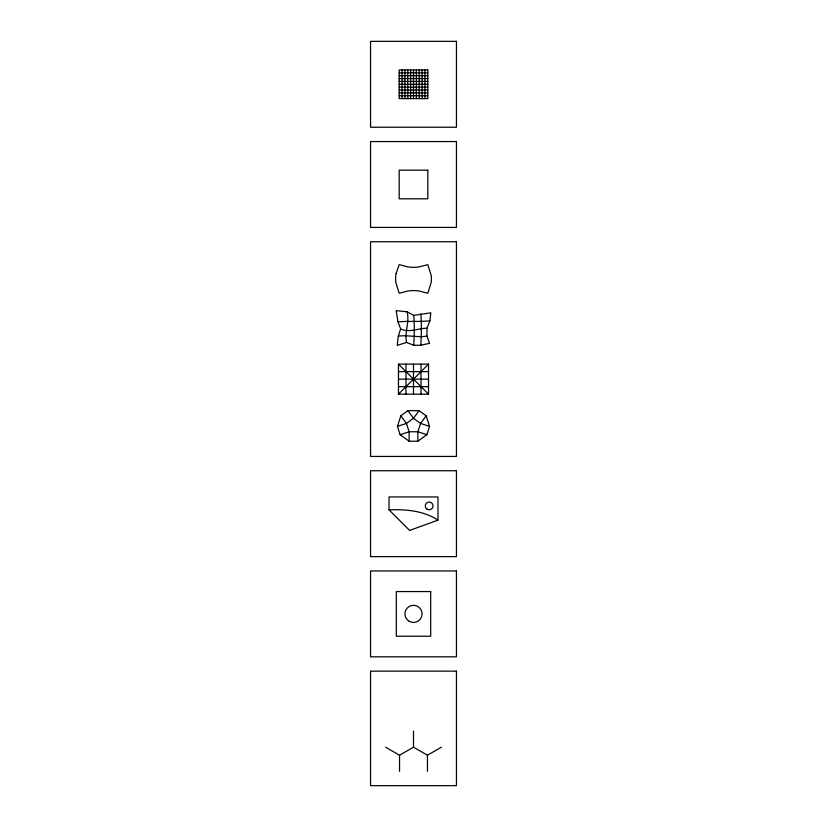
<?xml version="1.0" encoding="UTF-8"?>
<svg xmlns="http://www.w3.org/2000/svg" width="827" height="827" viewBox="0 0 827 827"><rect width="100%" height="100%" fill="white"/><g stroke="black" fill="none" stroke-linecap="round" stroke-linejoin="round"><path stroke-width="1.24" d="M429.916 320.804L430.815 312.802L413.727 315.366L407.091 311.82L396.185 310.632L397.973 321.827L400.661 328.991L398.294 336.144L397.239 345.386L406.574 342.45L413.727 345.272L420.881 345.272L429.575 343.298L426.97 336.144L426.97 328.216L429.916 320.804C419.196 321.961 408.776 320.969 397.973 321.827M397.425 426.37L400.857 415.785L407.938 410.647L419.062 410.647L426.143 415.785L429.575 426.37L426.877 434.682L417.873 441.225L409.127 441.225L400.123 434.682L397.425 426.37L406.429 423.445L413.5 418.307L419.062 410.647M426.143 415.785L420.571 423.445L417.873 431.756L417.873 441.225M398.469 394.179L428.531 364.118L428.531 394.179L398.469 394.179L398.469 364.118L428.531 364.118M385.609 747.184L399.555 755.237L413.5 747.184L427.445 755.237L441.391 747.184M437.979 520.131L409.634 530.438L389.021 509.825L389.021 496.944L437.979 496.944L437.979 520.131C423.631 510.693 405.747 509.236 389.021 509.825M400.123 434.682L409.127 431.756L417.873 431.756L426.877 434.682M398.294 336.144C407.918 334.852 417.221 337.643 426.97 336.144M399.183 72.838L427.817 72.838M399.183 75.702L427.817 75.702M399.183 78.565L427.817 78.565M399.183 81.428L427.817 81.428M399.183 84.292L427.817 84.292M399.183 87.155L427.817 87.155M399.183 90.019L427.817 90.019M399.183 92.882L427.817 92.882M399.183 95.746L427.817 95.746M426.97 328.216C418.162 328.257 409.479 333.054 400.661 328.991M398.469 371.633L428.531 371.633M398.469 379.148L428.531 379.148M398.469 386.664L428.531 386.664M429.575 426.37L420.571 423.445L413.5 418.307L407.938 410.647M398.469 364.118L428.531 394.179M400.857 415.785L406.429 423.445L409.127 431.756L409.127 441.225M406.574 342.45C404.217 332.268 409.882 322.199 407.091 311.82M427.445 755.237L427.445 771.333M424.954 69.975L424.954 98.599M422.09 69.975L422.09 98.599M420.881 313.96C421.656 324.494 421.294 334.708 420.881 345.272M421.015 364.118L421.015 394.179M419.227 69.975L419.227 98.599M416.363 69.975L416.363 98.599M413.727 315.366C414.678 325.456 414.296 335.193 413.727 345.272M413.5 69.975L413.5 98.599M413.5 364.118L413.5 394.179M413.5 731.078L413.5 747.184M410.637 69.975L410.637 98.599M407.773 69.975L407.773 98.599M405.985 364.118L405.985 394.179M404.91 69.975L404.91 98.599M402.046 69.975L402.046 98.599M399.555 755.237L399.555 771.333M396.112 273.582L395.833 275.37A28.769 28.769 0 0 0 395.833 282.534L399.183 293.265L408.135 290.959A38.445 38.445 0 0 1 418.865 290.959L427.817 293.265L431.167 282.534A28.769 28.769 0 0 0 431.167 275.37L427.817 264.64L418.865 266.945A38.445 38.445 0 0 1 408.135 266.945L399.183 264.64L396.112 273.582M456.442 41.35L370.558 41.35L370.558 127.234L456.442 127.234L456.442 41.35M427.817 69.975L399.183 69.975L399.183 98.599L427.817 98.599L427.817 69.975M456.442 141.541L370.558 141.541L370.558 227.425L456.442 227.425L456.442 141.541M427.817 170.176L399.183 170.176L399.183 198.8L427.817 198.8L427.817 170.176M456.442 241.742L370.558 241.742L370.558 456.442L456.442 456.442L456.442 241.742M456.442 470.749L370.558 470.749L370.558 556.633L456.442 556.633L456.442 470.749M456.442 570.95L370.558 570.95L370.558 656.824L456.442 656.824L456.442 570.95M430.681 591.563L396.319 591.563L396.319 636.221L430.681 636.221L430.681 591.563M456.442 671.142L370.558 671.142L370.558 785.65L456.442 785.65L456.442 671.142M427.001 509.112A3.866 3.866 0 0 0 433.028 506.186A3.866 3.866 0 0 0 427.487 502.434A3.866 3.866 0 0 0 427.001 509.112M409.21 621.325A8.59 8.59 0 0 0 422.09 613.892A8.59 8.59 0 0 0 409.21 606.449A8.59 8.59 0 0 0 409.21 621.325"/></g></svg>
